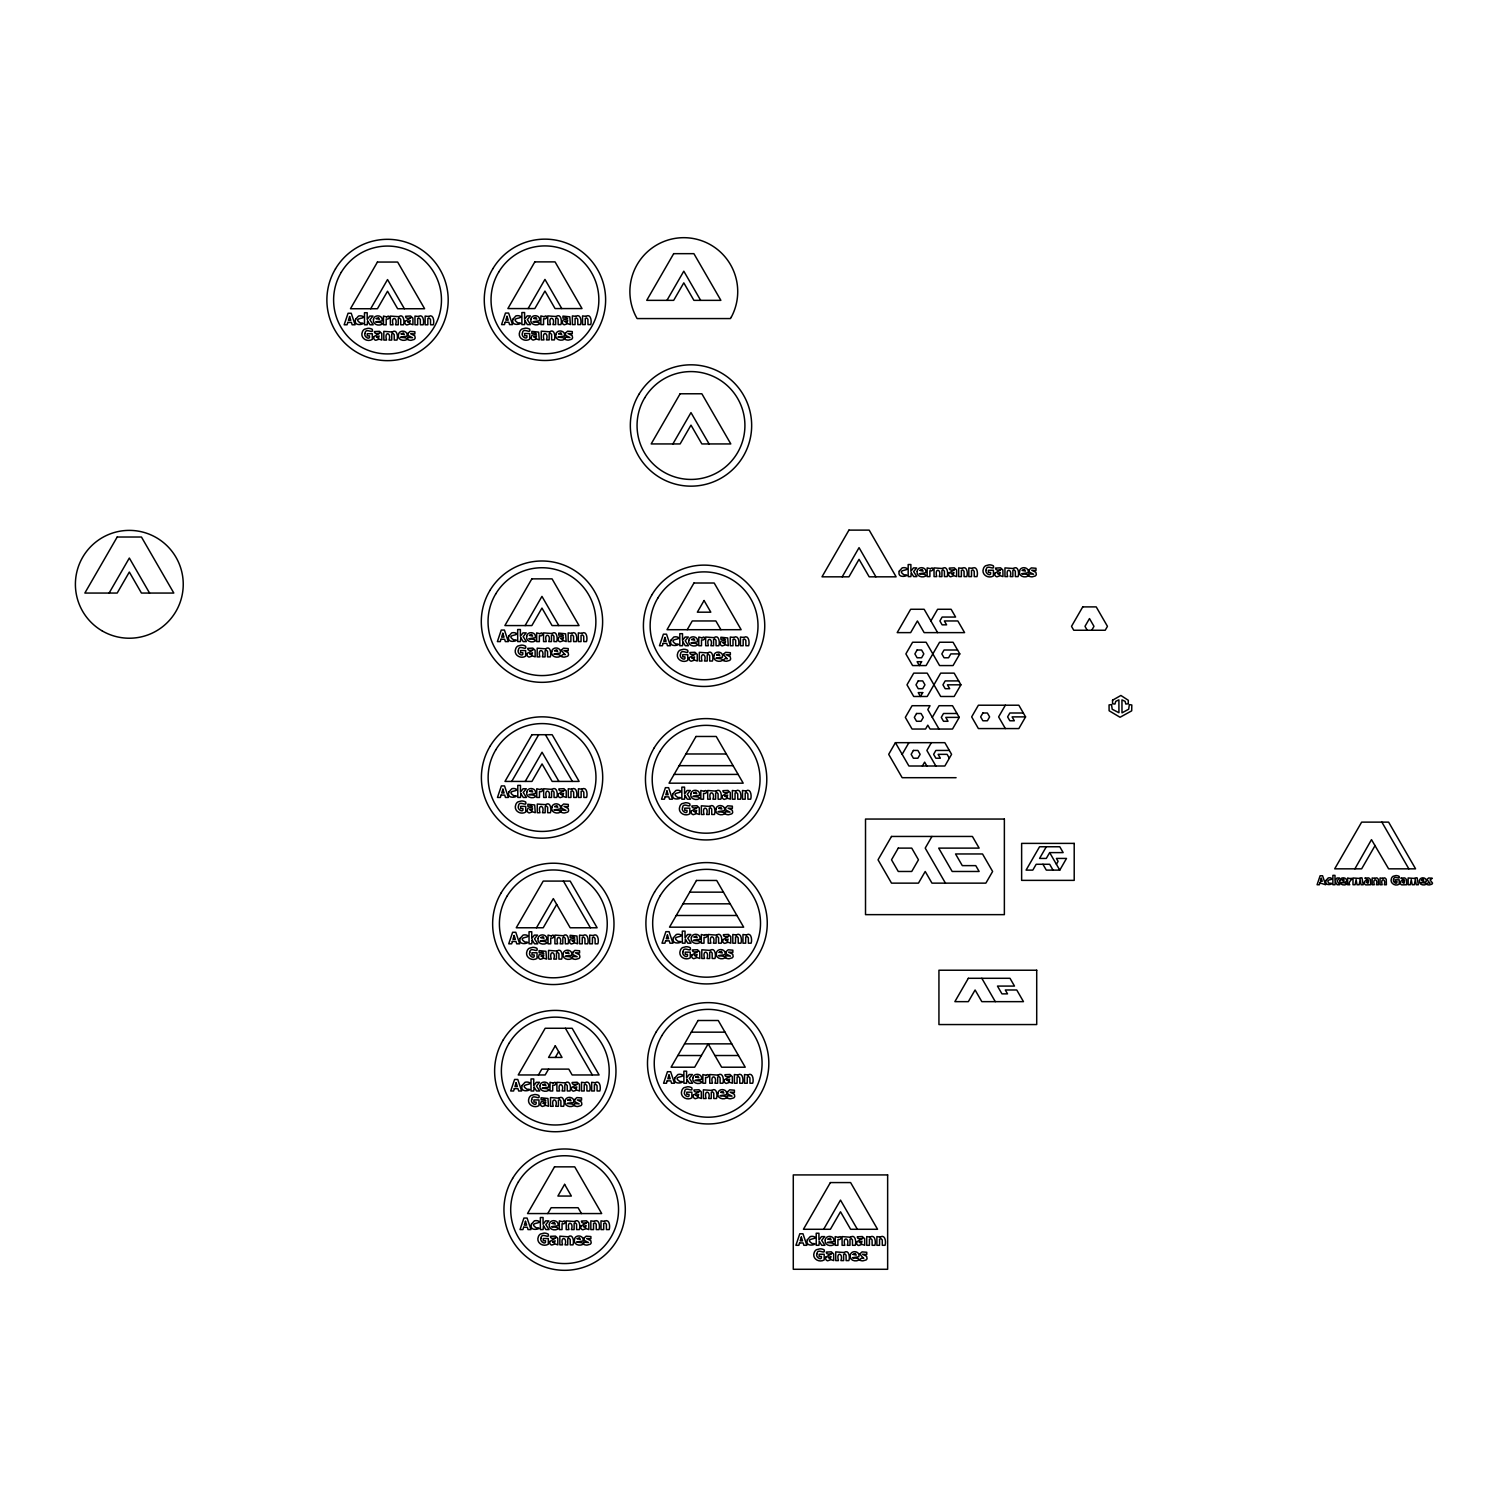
<?xml version="1.0" encoding="UTF-8"?>
<svg xmlns="http://www.w3.org/2000/svg" width="1508" height="1508" viewBox="0 0 1508 1508"><rect width="100%" height="100%" fill="white"/><g stroke="black" fill="none" stroke-linecap="round" stroke-linejoin="round"><path stroke-width="1.5" d="M1354.9 868.834L1371.488 839.636L1388.604 868.834L1415.578 868.834L1388.604 822.124L1361.649 822.124L1334.693 868.834L1361.649 868.834L1375.126 845.479M109.104 593.059L129.33 558.035L149.556 593.059M370.685 308.744L387.537 279.564L404.389 308.744M528.102 308.575L544.954 279.395L561.787 308.575M666.951 300.356L683.803 271.176L700.654 300.356M525.104 625.575L541.956 596.376L558.808 625.575M672.888 443.936L690.984 412.589L709.099 443.936M511.721 781.427L538.676 734.716M525.199 781.427L542.051 752.228L558.903 781.427M687.214 629.703L692.266 620.957L715.866 620.957L720.918 629.703M536.471 927.778L553.323 898.598L570.175 927.778L597.13 927.778L570.175 881.087L543.219 881.087L516.245 927.778L543.219 927.778L556.697 904.442M538.431 1074.959L541.806 1069.115L568.78 1069.115L572.135 1074.959L599.11 1074.959L572.135 1028.267L545.18 1028.267L518.224 1074.959L545.18 1074.959L548.554 1069.115M555.283 1057.447L558.657 1051.604M842.199 576.829L859.051 547.649L875.903 576.829M547.762 1213.563L551.136 1207.72L578.092 1207.72L581.466 1213.563M930.888 620.957L937.618 609.27L951.114 609.27L955.601 617.055L942.123 617.055L939.88 620.957L942.123 624.84L946.609 624.84L944.366 620.957L957.844 620.957L964.592 632.625L924.14 632.625L917.411 620.957L910.662 632.625L897.185 632.625L910.662 609.27L924.14 609.27L937.618 632.625M895.413 742.671L908.909 766.007L944.856 766.007L951.586 754.339L944.856 742.671L895.413 742.671L888.683 754.339L902.161 777.694L956.091 777.694M959.804 653.906L953.056 665.575L939.578 665.575L926.101 642.238L912.604 642.238L905.874 653.906L912.604 665.575L926.101 665.575L939.578 642.238L953.056 642.238L959.804 653.906L950.813 653.906L948.57 657.79L944.065 657.79L941.821 653.906L944.065 650.005L957.542 650.005M902.161 754.339L908.909 742.671M932.283 717.374L939.032 705.706L952.509 705.706L959.258 717.374L952.509 729.043L930.04 729.043L927.797 725.159L925.554 729.043L912.076 729.043L905.328 717.374L912.076 705.706L930.04 705.706L927.797 709.589L939.032 729.043M960.916 684.821L954.168 696.489L940.69 696.489L927.213 673.134L913.735 673.134L906.987 684.821L913.735 696.489L927.213 696.489L940.69 673.134L954.168 673.134L960.916 684.821L947.439 684.821L949.682 688.704L945.177 688.704L942.934 684.821L945.177 680.919L958.673 680.919M931.379 742.671L926.873 750.437L935.865 766.007M922.387 766.007L924.63 762.124L926.873 766.007M1005.365 705.216L998.616 716.884L1005.365 728.571M931.963 836.45L925.215 848.118L945.441 883.141M1025.572 716.884L1018.842 728.571L978.39 728.571L971.661 716.884L978.39 705.216L1018.842 705.216L1025.572 716.884L1012.094 716.884L1014.337 720.786L1009.851 720.786L1007.608 716.884L1009.851 713.001L1023.329 713.001M1091.735 630.25L1093.979 626.348L1089.492 618.563L1084.987 626.348L1087.23 630.25M823.651 1229.284L840.503 1200.085L857.355 1229.284M1046.307 846.761L1039.559 858.429L1046.307 858.429L1049.662 852.604L1063.159 852.604L1059.785 846.761L1039.559 846.761L1026.081 870.116L1032.81 870.116L1036.185 864.273L1049.662 864.273L1053.036 870.116M1056.411 864.273L1058.088 861.351L1056.411 858.429L1066.514 858.429L1059.785 870.116L1046.307 870.116L1042.933 864.273M957.014 713.491L943.518 713.491L941.275 717.374L943.518 721.276L948.023 721.276L945.78 717.374L959.258 717.374M949.343 750.437L935.865 750.437L933.622 754.339L935.865 758.222L940.351 758.222L938.108 754.339L947.099 754.339L949.343 758.222M685.895 753.981L726.347 753.981M679.166 765.668L733.077 765.668M674.095 774.415L738.128 774.415M689.74 892.152L723.444 892.152M682.992 903.82L730.174 903.82M676.263 915.488L736.922 915.488M691.305 1032.169L725.009 1032.169M684.557 1043.856L731.738 1043.856M677.827 1055.525L701.409 1055.525M714.886 1055.525L738.486 1055.525M1381.875 822.124L1408.83 868.834M1049.662 852.604L1059.785 870.116M981.821 978.296L995.299 1001.651M545.425 734.716L572.38 781.427M563.426 881.087L590.401 927.778M565.406 1028.267L592.361 1074.959M1400.31 883.236C1400.574 876.959 1409.792 883.594 1400.838 878.108L1404.759 877.92L1406.549 879.579L1406.606 884.744L1401.912 884.876A1.96 1.96 0 0 1 1400.329 883.273M1364.306 883.236C1364.57 876.959 1373.788 883.594 1364.834 878.108L1368.755 877.92L1370.546 879.579L1370.602 884.744L1365.928 884.876A1.96 1.96 0 0 1 1364.344 883.273M720.183 643.803L721.013 641.145L725.612 640.014L724.406 638.77L720.881 639.317L720.881 637.224L727.704 637.959L728.289 645.726L725.593 644.802L722.275 645.914A2.507 2.507 0 0 1 720.24 643.859M562.277 322.674L563.087 320.016L567.687 318.885L566.499 317.641L562.955 318.188L562.955 316.096L569.798 316.831L570.382 324.597L567.687 323.673L564.35 324.786A2.507 2.507 0 0 1 562.314 322.731M558.073 639.656L558.884 636.998L563.483 635.886L562.296 634.623L558.752 635.188L558.752 633.077L565.594 633.812L566.179 641.597L563.483 640.674L560.147 641.786A2.507 2.507 0 0 1 558.111 639.731M531.136 337.962L531.947 335.304L536.546 334.173L535.359 332.929L531.815 333.475L531.815 331.383L538.658 332.118L539.242 339.903L536.546 338.98L533.21 340.073A2.507 2.507 0 0 1 531.174 338.018M569.44 941.878L570.25 939.22L574.85 938.089L573.662 936.845L570.118 937.392L570.118 935.299L576.961 936.034L577.545 943.819L574.85 942.896L571.513 943.989A2.507 2.507 0 0 1 569.477 941.934M527.159 810.814L527.989 808.156L532.588 807.025L531.381 805.781L527.857 806.328L527.857 804.235L534.68 804.97L535.265 812.737L532.569 811.813L529.251 812.925A2.507 2.507 0 0 1 527.216 810.87M538.431 957.165L539.242 954.507L543.86 953.395L542.654 952.132L539.11 952.698L539.11 950.587L545.953 951.322L546.537 959.107L543.841 958.183L540.524 959.295A2.507 2.507 0 0 1 538.488 957.241M540.411 1104.346L541.221 1101.688L545.821 1100.557L544.633 1099.313L541.089 1099.86L541.089 1097.767L547.932 1098.503L548.497 1106.288L545.802 1105.364L542.484 1106.457A2.507 2.507 0 0 1 540.448 1104.403M1112.527 700.221L1112.602 703.784L1114.94 704.048L1115.75 701.352L1118.898 699.863L1118.936 712.719L1112.207 709.25L1111.509 704.594L1109.059 704.915L1109.115 710.758L1120.048 717.261L1131.697 710.834L1131.811 704.99L1129.341 704.594L1128.7 709.194L1121.99 712.869L1121.952 699.863L1125.1 701.352L1125.835 704.048L1128.248 703.784L1128.323 700.296L1120.896 695.471L1112.527 700.221M365.049 333.362C363.108 336.68 370.61 340.94 369.498 335.888L367.255 335.888L367.255 333.739L372.306 333.739L372.306 339.413C367.141 342.561 359.752 337.999 362.391 331.854A5.297 5.297 0 0 1 364.484 329.234L368.027 328.31A8.351 8.351 0 0 1 372.25 329.328C374.041 335.04 365.426 326.784 365.049 333.362M373.475 319.47C372.306 324.314 378.357 326.312 381.92 324.295C384.351 320.921 366.331 323.089 382.071 320.94C383.673 315.115 374.078 313.871 373.475 319.47M398.414 334.757C397.226 339.62 403.277 341.6 406.84 339.583C409.271 336.209 391.251 338.395 406.99 336.227C408.593 330.403 399.017 329.178 398.414 334.757M522.465 333.174C520.505 336.51 528.026 340.77 526.914 335.719L524.671 335.719L524.671 333.551L529.704 333.551L529.704 339.243C524.539 342.391 517.169 337.83 519.808 331.666A5.297 5.297 0 0 1 521.9 329.046L525.444 328.141A8.351 8.351 0 0 1 529.666 329.159C531.438 334.87 522.842 326.614 522.465 333.174M530.891 319.3C529.704 324.145 535.774 326.124 539.317 324.107C541.768 320.752 523.747 322.919 539.468 320.77C541.089 314.927 531.495 313.702 530.891 319.3M518.394 650.174C516.452 653.511 523.955 657.752 522.842 652.719L520.599 652.719L520.599 650.551L525.651 650.551L525.651 656.225C520.467 659.373 513.097 654.811 515.736 648.666A5.297 5.297 0 0 1 517.828 646.046L521.372 645.122A8.351 8.351 0 0 1 525.595 646.159C527.366 651.852 518.771 643.614 518.394 650.174M526.688 636.282C525.5 641.145 531.57 643.124 535.114 641.107C537.564 637.733 519.544 639.92 535.265 637.752C536.886 631.927 527.291 630.702 526.688 636.282M518.488 806.026C516.547 809.362 524.049 813.623 522.937 808.571L520.694 808.571L520.694 806.403L525.745 806.403L525.745 812.077C520.58 815.244 513.191 810.682 515.83 804.518A5.297 5.297 0 0 1 517.923 801.898L521.466 800.974A8.351 8.351 0 0 1 525.689 802.011C527.48 807.704 518.865 799.466 518.488 806.026M555.811 334.587C554.624 339.432 560.693 341.43 564.237 339.413C566.688 336.039 548.667 338.207 564.407 336.058C566.009 330.233 556.414 328.989 555.811 334.587M526.782 792.134C525.595 796.997 531.664 798.976 535.208 796.959C537.659 793.585 519.638 795.772 535.378 793.623C536.98 787.779 527.385 786.554 526.782 792.134M551.74 651.569C550.571 656.432 556.622 658.412 560.184 656.395C562.616 653.039 544.595 655.207 560.335 653.058C561.937 647.215 552.343 645.99 551.74 651.569M529.76 952.396C527.819 955.714 535.321 959.974 534.209 954.922L531.966 954.922L531.966 952.773L537.018 952.773L537.018 958.447C531.834 961.595 524.464 957.033 527.103 950.888A5.297 5.297 0 0 1 529.195 948.268L532.739 947.344A8.351 8.351 0 0 1 536.961 948.362C538.733 954.074 530.137 945.818 529.76 952.396M538.054 938.504C536.867 943.348 542.937 945.346 546.48 943.329C548.931 939.955 530.91 942.123 546.631 939.974C548.252 934.149 538.658 932.905 538.054 938.504M551.834 807.44C550.665 812.284 556.716 814.263 560.279 812.246C562.71 808.891 544.69 811.059 560.429 808.91C562.032 803.067 552.437 801.841 551.834 807.44M531.721 1099.577C529.779 1102.895 537.282 1107.155 536.169 1102.103L533.926 1102.103L533.926 1099.935L538.978 1099.935L538.978 1105.628C533.813 1108.776 526.424 1104.214 529.063 1098.05A5.297 5.297 0 0 1 531.155 1095.43L534.699 1094.525A8.351 8.351 0 0 1 538.94 1095.543C540.712 1101.255 532.098 1092.998 531.721 1099.577M540.015 1085.685C538.846 1090.529 544.897 1092.508 548.46 1090.51C550.891 1087.136 532.871 1089.304 548.61 1087.155C550.213 1081.33 540.618 1080.086 540.015 1085.685M541.052 1238.162C539.11 1241.499 546.612 1245.74 545.5 1240.707L543.257 1240.707L543.257 1238.539L548.309 1238.539L548.309 1244.213C543.144 1247.361 535.755 1242.799 538.394 1236.654A5.297 5.297 0 0 1 540.486 1234.034L544.03 1233.11A8.351 8.351 0 0 1 548.252 1234.147C550.043 1239.84 541.429 1231.602 541.052 1238.162M563.106 953.791C561.937 958.654 567.988 960.634 571.551 958.617C573.982 955.243 555.962 957.429 571.702 955.261C573.304 949.437 563.709 948.212 563.106 953.791M549.346 1224.27C548.177 1229.133 554.228 1231.112 557.79 1229.095C560.222 1225.721 542.201 1227.908 557.941 1225.74C559.543 1219.915 549.949 1218.69 549.346 1224.27M565.085 1100.972C563.898 1105.816 569.949 1107.815 573.511 1105.798C575.962 1102.423 557.922 1104.591 573.662 1102.442C575.283 1096.618 565.689 1095.392 565.085 1100.972M574.416 1239.557C573.229 1244.42 579.279 1246.4 582.842 1244.383C585.293 1241.027 567.253 1243.195 582.993 1241.046C584.595 1235.203 575.019 1233.978 574.416 1239.557M680.504 654.302C678.562 657.639 686.065 661.899 684.952 656.847L682.709 656.847L682.709 654.679L687.761 654.679L687.761 660.372C682.596 663.52 675.207 658.958 677.846 652.794A5.297 5.297 0 0 1 679.938 650.174L683.482 649.269A8.351 8.351 0 0 1 687.705 650.287C689.495 655.999 680.881 647.743 680.504 654.302M688.798 640.429C687.629 645.273 693.68 647.252 697.243 645.236C699.674 641.88 681.654 644.048 697.393 641.899C698.996 636.074 689.401 634.83 688.798 640.429M682.559 807.779C680.617 811.115 688.119 815.357 687.007 810.324L684.764 810.324L684.764 808.156L689.816 808.156L689.816 813.83C684.632 816.997 677.262 812.435 679.901 806.271A5.297 5.297 0 0 1 681.993 803.651L685.537 802.727A8.351 8.351 0 0 1 689.759 803.764C691.531 809.457 682.936 801.219 682.559 807.779M690.852 793.887C689.665 798.75 695.735 800.729 699.278 798.712C701.729 795.338 683.708 797.525 699.429 795.357C701.05 789.532 691.456 788.307 690.852 793.887M683.03 951.774C681.069 955.111 688.591 959.352 687.478 954.319L685.235 954.319L685.235 952.151L690.268 952.151L690.268 957.825C685.103 960.973 677.733 956.411 680.372 950.266A5.297 5.297 0 0 1 682.464 947.646L686.008 946.722A8.351 8.351 0 0 1 690.23 947.759C692.002 953.452 683.407 945.214 683.03 951.774M691.324 937.882C690.136 942.745 696.187 944.724 699.75 942.707C702.2 939.333 684.18 941.52 699.901 939.352C701.522 933.527 691.927 932.302 691.324 937.882M713.868 655.716C712.681 660.561 718.732 662.559 722.294 660.542C724.745 657.168 706.705 659.335 722.445 657.186C724.047 651.362 714.472 650.118 713.868 655.716M684.594 1091.811C682.653 1095.128 690.155 1099.389 689.043 1094.337L686.8 1094.337L686.8 1092.188L691.852 1092.188L691.852 1097.862C686.668 1101.01 679.297 1096.448 681.936 1090.303A5.297 5.297 0 0 1 684.029 1087.683L687.573 1086.759A8.351 8.351 0 0 1 691.795 1087.777C693.567 1093.489 684.971 1085.232 684.594 1091.811M692.888 1077.918C691.701 1082.782 697.77 1084.761 701.314 1082.744C703.765 1079.37 685.744 1081.556 701.465 1079.389C703.086 1073.564 693.491 1072.339 692.888 1077.918M715.904 809.174C714.735 814.037 720.786 816.016 724.349 814C726.781 810.644 708.76 812.812 724.5 810.663C726.102 804.82 716.507 803.594 715.904 809.174M716.375 953.169C715.188 958.032 721.258 960.012 724.801 957.995C727.252 954.639 709.231 956.807 724.971 954.658C726.573 948.815 716.979 947.589 716.375 953.169M717.94 1093.206C716.771 1098.069 722.822 1100.048 726.385 1098.031C728.816 1094.657 710.796 1096.844 726.536 1094.695C728.138 1088.851 718.543 1087.626 717.94 1093.206M816.921 1253.883C814.98 1257.201 822.482 1261.461 821.389 1256.428L819.146 1256.428L819.146 1254.26L824.179 1254.26L824.179 1259.934C819.014 1263.082 811.624 1258.52 814.282 1252.375A5.297 5.297 0 0 1 816.375 1249.755L819.9 1248.831A8.351 8.351 0 0 1 824.141 1249.868C825.913 1255.561 817.317 1247.323 816.921 1253.883M825.234 1239.991C824.047 1244.854 830.097 1246.833 833.66 1244.816C836.111 1241.442 818.071 1243.629 833.811 1241.461C835.432 1235.636 825.837 1234.411 825.234 1239.991M850.286 1255.278C849.098 1260.141 855.168 1262.121 858.712 1260.104C861.162 1256.73 843.142 1258.916 858.863 1256.767C860.484 1250.924 850.889 1249.698 850.286 1255.278M917.184 571.287C915.997 576.15 922.048 578.13 925.61 576.113C928.061 572.738 910.021 574.925 925.761 572.757C927.382 566.933 917.788 565.707 917.184 571.287M986.175 569.892C984.234 573.21 991.736 577.47 990.624 572.418L988.381 572.418L988.381 570.269L993.433 570.269L993.433 575.943C988.268 579.091 980.879 574.529 983.518 568.384A5.297 5.297 0 0 1 985.61 565.764L989.154 564.84A8.351 8.351 0 0 1 993.376 565.858C995.148 571.57 986.552 563.313 986.175 569.892M1019.521 571.287C1018.352 576.15 1024.403 578.13 1027.966 576.113C1030.398 572.738 1012.377 574.925 1028.117 572.757C1029.719 566.933 1020.124 565.707 1019.521 571.287M1339.896 880.615C1338.972 884.385 1343.685 885.931 1346.437 884.367C1348.341 881.746 1334.335 883.424 1346.569 881.746C1347.813 877.222 1340.348 876.261 1339.896 880.615M1393.543 879.522C1392.035 882.105 1397.878 885.422 1397.011 881.483L1395.277 881.483L1395.277 879.805L1399.198 879.805L1399.198 884.235C1395.164 886.685 1389.434 883.123 1391.488 878.335A4.109 4.109 0 0 1 1393.109 876.299L1395.861 875.582A6.503 6.503 0 0 1 1399.16 876.393C1400.536 880.823 1393.844 874.414 1393.543 879.522M1419.499 880.615C1418.576 884.385 1423.288 885.931 1426.059 884.367C1427.944 881.746 1413.938 883.424 1426.172 881.746C1427.416 877.222 1419.97 876.261 1419.499 880.615M355.568 319.3C352.759 328.669 369.309 322.542 360.487 323.051C352.061 317.453 365.124 319.225 363.202 316.529L361.75 316.001A6.466 6.466 0 0 0 358.47 316.096L355.568 319.3M512.984 319.131C510.175 328.48 526.707 322.373 517.885 322.882C509.478 317.283 522.541 319.036 520.599 316.36L519.148 315.832A6.466 6.466 0 0 0 515.887 315.926L512.984 319.131M508.78 636.131C505.972 645.481 522.503 639.354 513.681 639.882C505.274 634.284 518.337 636.037 516.396 633.36L514.944 632.813A6.466 6.466 0 0 0 511.683 632.908L508.78 636.131M508.875 791.983C506.066 801.332 522.597 795.206 513.776 795.734C505.369 790.135 518.432 791.889 516.49 789.212L515.039 788.684A6.466 6.466 0 0 0 511.777 788.759L508.875 791.983M520.147 938.334C517.338 947.703 533.87 941.576 525.048 942.085C516.641 936.487 529.704 938.259 527.762 935.563L526.311 935.035A6.466 6.466 0 0 0 523.05 935.13L520.147 938.334M522.107 1085.515C519.299 1094.865 535.849 1088.757 527.027 1089.266C518.601 1083.668 531.664 1085.421 529.742 1082.744L528.29 1082.216A6.466 6.466 0 0 0 525.01 1082.31L522.107 1085.515M531.438 1224.119C528.629 1233.469 545.18 1227.342 536.358 1227.87C527.932 1222.272 540.995 1224.025 539.053 1221.348L537.621 1220.801A6.466 6.466 0 0 0 534.341 1220.896L531.438 1224.119M670.89 640.259C668.082 649.609 684.632 643.501 675.81 644.01C667.384 638.412 680.447 640.165 678.525 637.488L677.073 636.96A6.466 6.466 0 0 0 673.793 637.055L670.89 640.259M672.945 793.736C670.136 803.085 686.668 796.959 677.846 797.487C669.439 791.889 682.502 793.642 680.56 790.965L679.109 790.418A6.466 6.466 0 0 0 675.848 790.512L672.945 793.736M673.416 937.731C670.589 947.081 687.139 940.954 678.317 941.482C669.891 935.884 682.954 937.637 681.032 934.96L679.58 934.413A6.466 6.466 0 0 0 676.319 934.508L673.416 937.731M674.981 1077.768C672.172 1087.117 688.704 1080.991 679.882 1081.519C671.475 1075.92 684.538 1077.673 682.596 1074.978L681.145 1074.45A6.466 6.466 0 0 0 677.884 1074.544L674.981 1077.768M807.327 1239.84C804.499 1249.19 821.049 1243.063 812.228 1243.591C803.802 1237.993 816.865 1239.746 814.942 1237.069L813.491 1236.522A6.466 6.466 0 0 0 810.211 1236.617L807.327 1239.84M899.277 571.136C896.449 580.486 913 574.36 904.178 574.887C895.752 569.289 908.815 571.042 906.892 568.365L905.441 567.819A6.466 6.466 0 0 0 902.161 567.913L899.277 571.136M1325.966 880.484C1324.118 888.137 1337.181 882.576 1329.076 883.273C1324.288 878.184 1335.372 880.804 1330.753 877.92A5.033 5.033 0 0 0 1328.209 877.976L1325.966 880.484M373.777 336.699L373.739 338.131A2.507 2.507 0 0 0 375.812 340.261L379.13 339.149L381.826 340.073L381.769 333.438L379.469 331.308L374.418 331.553C374.418 336.793 386.727 329.102 373.777 336.699M404.917 321.411L404.879 322.844A2.507 2.507 0 0 0 406.953 324.955L410.27 323.862L412.966 324.786L412.909 318.15L410.61 316.02L405.558 316.265C405.558 321.506 417.867 313.815 404.917 321.411M527.121 653.511L527.065 654.962A2.507 2.507 0 0 0 529.157 657.073L532.475 655.961L535.17 656.885L535.095 650.25L532.814 648.12L527.743 648.365C527.743 653.624 540.071 645.914 527.121 653.511M558.224 794.075L558.167 795.527A2.507 2.507 0 0 0 560.26 797.638L563.577 796.526L566.273 797.449L566.197 790.814L563.917 788.684L558.846 788.929C558.846 794.169 571.174 786.479 558.224 794.075M549.779 1241.499L549.741 1242.95A2.507 2.507 0 0 0 551.815 1245.061L555.133 1243.949L557.828 1244.873L557.771 1238.238L555.472 1236.108L550.42 1236.353C550.42 1241.612 562.729 1233.902 549.779 1241.499M571.457 1087.626L571.419 1089.059A2.507 2.507 0 0 0 573.492 1091.17L576.81 1090.077L579.506 1090.981L579.449 1084.346L577.149 1082.235L572.097 1082.48C572.097 1087.72 584.407 1080.03 571.457 1087.626M580.787 1226.211L580.731 1227.644A2.507 2.507 0 0 0 582.823 1229.774L586.141 1228.662L588.836 1229.585L588.78 1222.95L586.48 1220.82L581.428 1221.065C581.428 1226.306 593.737 1218.615 580.787 1226.211M689.231 657.658L689.194 659.09A2.507 2.507 0 0 0 691.267 661.201L694.585 660.108L697.28 661.032L697.224 654.397L694.924 652.267L689.872 652.512C689.872 657.752 702.181 650.061 689.231 657.658M691.286 811.115L691.23 812.567A2.507 2.507 0 0 0 693.322 814.678L696.639 813.566L699.335 814.49L699.26 807.854L696.979 805.724L691.908 805.969C691.908 811.229 704.236 803.519 691.286 811.115M691.757 955.111L691.701 956.562A2.582 2.582 0 0 0 692.417 957.938A2.507 2.507 0 0 0 693.793 958.673L697.111 957.561L699.806 958.485L699.731 951.85L697.431 949.72L692.379 949.965C692.379 955.224 704.707 947.514 691.757 955.111M722.294 795.828L722.238 797.261A2.582 2.582 0 0 0 722.954 798.656A2.507 2.507 0 0 0 724.33 799.391L727.648 798.279L730.343 799.202L730.268 792.567L727.987 790.437L722.916 790.682C722.916 795.922 735.244 788.232 722.294 795.828M693.322 1095.147L693.265 1096.599A2.507 2.507 0 0 0 695.358 1098.71L698.675 1097.598L701.371 1098.521L701.295 1091.886L699.015 1089.756L693.944 1090.001C693.944 1095.242 706.272 1087.551 693.322 1095.147M722.766 939.823L722.709 941.256A2.507 2.507 0 0 0 724.783 943.386L728.1 942.274L730.796 943.197L730.739 936.562L728.439 934.432L723.388 934.677C723.388 939.918 735.716 932.227 722.766 939.823M724.33 1079.86L724.274 1081.293A2.507 2.507 0 0 0 726.347 1083.423L729.684 1082.31L732.379 1083.234L732.304 1076.599L730.004 1074.469L724.952 1074.714C724.952 1079.954 737.28 1072.263 724.33 1079.86M825.668 1257.22L825.611 1258.671A2.582 2.582 0 0 0 826.327 1260.047A2.507 2.507 0 0 0 827.685 1260.782L831.002 1259.67L833.698 1260.594L833.641 1253.959L831.342 1251.829L826.29 1252.074C826.29 1257.333 838.618 1249.623 825.668 1257.22M856.657 1241.932L856.619 1243.365A2.507 2.507 0 0 0 858.693 1245.495L862.01 1244.383L864.706 1245.306L864.649 1238.671L862.35 1236.541L857.298 1236.786C857.298 1242.026 869.626 1234.336 856.657 1241.932M948.607 573.229L948.57 574.661A2.507 2.507 0 0 0 950.643 576.791L953.961 575.679L956.656 576.603L956.6 569.967L954.3 567.837L949.248 568.082C949.248 573.323 961.576 565.632 948.607 573.229M994.903 573.229L994.846 574.661A2.507 2.507 0 0 0 996.939 576.791L1000.256 575.679L1002.952 576.603L1002.877 569.967L1000.596 567.837L995.525 568.082C995.525 573.323 1007.853 565.632 994.903 573.229M407.914 333.438L408.366 335.643L412.495 337.717L407.801 337.321L407.801 339.62A7.653 7.653 0 0 0 411.043 340.318L414.153 339.451A2.62 2.62 0 0 0 415.19 337.943L414.775 335.794L410.61 333.72L414.87 333.947L414.87 331.741L410.176 331.364L407.914 333.438M565.311 333.268L565.764 335.473L569.911 337.528L565.217 337.151L565.217 339.432A7.653 7.653 0 0 0 568.441 340.129L571.57 339.281A2.62 2.62 0 0 0 572.588 337.773L572.173 335.624L568.007 333.551L572.286 333.777L572.286 331.572L567.592 331.195L565.311 333.268M561.259 650.25C568.459 659.203 564.237 650.89 561.146 656.432A7.653 7.653 0 0 0 564.369 657.13L567.498 656.263A2.62 2.62 0 0 0 568.535 654.774L568.12 652.606L563.935 650.551L568.214 650.759L568.214 648.572L563.521 648.176L561.259 650.25M561.353 806.12L561.787 808.307L565.934 810.38L561.24 809.985L561.24 812.284A7.653 7.653 0 0 0 564.463 812.982L567.592 812.115A2.62 2.62 0 0 0 568.629 810.625L568.214 808.476L564.03 806.403L568.309 806.629L568.309 804.424L563.615 804.028L561.353 806.12M572.606 952.472L573.059 954.677L577.206 956.751L572.512 956.355L572.512 958.654A7.653 7.653 0 0 0 575.736 959.352L578.865 958.485A2.62 2.62 0 0 0 579.901 956.977L579.487 954.828L575.302 952.754L579.581 952.981L579.581 950.775L574.887 950.398L572.606 952.472M574.586 1099.652L575.038 1101.858L579.166 1103.913L574.473 1103.536L574.473 1105.816A7.653 7.653 0 0 0 577.715 1106.514L580.825 1105.666A2.62 2.62 0 0 0 581.862 1104.158L581.447 1102.009L577.281 1099.935L581.56 1100.161L581.56 1097.956L576.848 1097.579L574.586 1099.652M583.916 1238.238L584.369 1240.443L588.497 1242.517L583.803 1242.121L583.803 1244.42A7.653 7.653 0 0 0 587.046 1245.118L590.156 1244.251A2.62 2.62 0 0 0 591.193 1242.762L590.778 1240.594L586.612 1238.539L590.891 1238.747L590.891 1236.56L586.178 1236.164L583.916 1238.238M723.369 654.397C730.569 663.35 726.347 655.019 723.256 660.561A7.653 7.653 0 0 0 726.498 661.258L729.608 660.41A2.62 2.62 0 0 0 730.645 658.902L730.23 656.753L726.064 654.679L730.343 654.906L730.343 652.7L725.631 652.323L723.369 654.397M725.423 807.854L725.857 810.06L730.004 812.133L725.31 811.738L725.31 814.037A7.653 7.653 0 0 0 728.534 814.735L731.663 813.868A2.62 2.62 0 0 0 732.699 812.378L732.285 810.23L728.1 808.156L732.379 808.363L732.379 806.177L727.685 805.781L725.423 807.854M725.876 951.85L726.328 954.055L730.475 956.129L725.782 955.733L725.782 958.032A7.653 7.653 0 0 0 729.005 958.73L732.134 957.863A2.62 2.62 0 0 0 733.152 956.374L732.737 954.206L728.571 952.151L732.85 952.359L732.85 950.172L728.157 949.776L725.876 951.85M727.44 1091.886L727.893 1094.092L732.04 1096.165L727.346 1095.769L727.346 1098.069A7.653 7.653 0 0 0 730.569 1098.766L733.699 1097.899A2.62 2.62 0 0 0 734.735 1096.391L734.321 1094.243L730.136 1092.169L734.415 1092.395L734.415 1090.209L729.721 1089.813L727.44 1091.886M859.786 1253.959C867.006 1262.912 862.764 1254.599 859.692 1260.141A7.653 7.653 0 0 0 862.915 1260.839L866.044 1259.972A2.62 2.62 0 0 0 867.062 1258.483L866.648 1256.315L862.482 1254.241L866.761 1254.467L866.761 1252.281L862.067 1251.885L859.786 1253.959M1029.04 569.967L1029.474 572.173L1033.621 574.228L1028.927 573.851L1028.927 576.15A7.653 7.653 0 0 0 1032.151 576.848L1035.28 575.981A2.62 2.62 0 0 0 1036.316 574.473L1035.902 572.324L1031.717 570.25L1035.996 570.476L1035.996 568.271L1031.302 567.894L1029.04 569.967M1426.888 879.579C1432.996 886.893 1428.604 879.937 1426.794 884.385A5.938 5.938 0 0 0 1429.32 884.932L1431.752 884.254A2.036 2.036 0 0 0 1432.543 883.085C1429.075 878.372 1429.509 880.936 1432.298 878.259L1428.641 877.958L1426.888 879.579M376.472 336.981L378.451 338.263L379.13 335.982L376.472 336.981M407.612 321.675L409.592 322.957L410.27 320.695L407.612 321.675M533.889 336.793L535.868 338.075L536.546 335.813L533.889 336.793M565.029 321.506L567.008 322.787L567.687 320.525L565.029 321.506M529.817 653.793L531.796 655.075L532.475 652.813L529.817 653.793M529.911 809.645L531.89 810.927L532.569 808.665L529.911 809.645M560.825 638.506L562.804 639.788L563.483 637.507L560.825 638.506M560.919 794.358L562.899 795.64L563.577 793.359L560.919 794.358M541.184 956.015L543.163 957.297L543.841 955.016L541.184 956.015M543.144 1103.177L545.123 1104.478L545.802 1102.197L543.144 1103.177M572.192 940.709L574.171 941.991L574.85 939.729L572.192 940.709M552.475 1241.781L554.454 1243.063L555.133 1240.801L552.475 1241.781M574.152 1087.89L576.131 1089.172L576.81 1086.91L574.152 1087.89M583.483 1226.494L585.462 1227.776L586.141 1225.495L583.483 1226.494M691.927 657.922L693.906 659.203L694.585 656.941L691.927 657.922M693.982 811.398L695.961 812.68L696.639 810.418L693.982 811.398M722.935 642.634L724.914 643.916L725.593 641.654L722.935 642.634M694.453 955.393L696.432 956.675L697.111 954.413L694.453 955.393M724.99 796.111L726.969 797.393L727.648 795.112L724.99 796.111M696.017 1095.43L697.997 1096.712L698.675 1094.431L696.017 1095.43M725.461 940.106L727.44 941.388L728.1 939.107L725.461 940.106M727.026 1080.143L729.005 1081.425L729.684 1079.144L727.026 1080.143M828.363 1257.502L830.342 1258.784L831.002 1256.522L828.363 1257.502M859.353 1242.215L861.351 1243.497L862.01 1241.216L859.353 1242.215M951.303 573.511L953.301 574.793L953.961 572.512L951.303 573.511M997.599 573.511L999.578 574.793L1000.256 572.512L997.599 573.511M1366.437 882.331L1367.982 883.33L1368.51 881.558L1366.437 882.331M1402.44 882.331L1403.967 883.33L1404.495 881.558L1402.44 882.331M376.265 318.584L379.394 319.3L378.527 317.66L376.265 318.584M401.185 333.871L404.314 334.606L403.447 332.948L401.185 333.871M533.662 318.395L536.81 319.131L535.924 317.491L533.662 318.395M558.601 333.702L561.73 334.418L560.844 332.778L558.601 333.702M529.478 635.396L532.607 636.131L531.721 634.472L529.478 635.396M554.529 650.683L557.658 651.418L556.791 649.778L554.529 650.683M529.572 791.248L532.701 791.983L531.815 790.324L529.572 791.248M554.624 806.535L557.753 807.27L556.886 805.63L554.624 806.535M540.825 937.618L543.973 938.334L543.087 936.694L540.825 937.618M565.896 952.905L569.025 953.64L568.158 951.982L565.896 952.905M542.805 1084.799L545.934 1085.515L545.067 1083.875L542.805 1084.799M567.856 1100.086L570.985 1100.821L570.118 1099.162L567.856 1100.086M552.135 1223.384L555.264 1224.119L554.397 1222.46L552.135 1223.384M691.588 639.543L694.717 640.259L693.85 638.619L691.588 639.543M577.187 1238.671L580.316 1239.406L579.449 1237.766L577.187 1238.671M716.639 654.83L719.768 655.546L718.901 653.906L716.639 654.83M693.642 793.001L696.771 793.736L695.885 792.077L693.642 793.001M718.694 808.288L721.823 809.023L720.956 807.383L718.694 808.288M694.095 936.996L697.224 937.731L696.357 936.072L694.095 936.996M719.165 952.283L722.294 953.018L721.408 951.378L719.165 952.283M695.678 1077.032L698.807 1077.768L697.921 1076.109L695.678 1077.032M720.73 1092.32L723.859 1093.055L722.992 1091.415L720.73 1092.32M919.955 570.401L923.084 571.136L922.217 569.477L919.955 570.401M828.005 1239.105L831.134 1239.84L830.267 1238.181L828.005 1239.105M853.076 1254.392L856.205 1255.127L855.319 1253.487L853.076 1254.392M1022.311 570.401L1025.44 571.136L1024.573 569.477L1022.311 570.401M1342.045 879.918C1344.853 882.915 1344.74 877.222 1342.045 879.918M1421.648 879.918C1424.457 882.915 1424.344 877.222 1421.648 879.918M347.783 322.429L347.066 324.786L344.163 324.786L348.065 313.249L351.232 313.249L355.115 324.786L352.137 324.786L351.421 322.429L347.783 322.429M505.199 322.241L504.483 324.597L501.58 324.597L505.463 313.061L508.63 313.061L512.531 324.597L509.553 324.597L508.818 322.241L505.199 322.241M500.995 639.241L500.279 641.597L497.376 641.597L501.259 630.061L504.426 630.061L508.328 641.597L505.35 641.597L504.614 639.241L500.995 639.241M501.09 795.093L500.373 797.449L497.47 797.449L501.372 785.913L504.52 785.913L508.422 797.449L505.444 797.449L504.728 795.093L501.09 795.093M512.362 941.463L511.646 943.819L508.743 943.819L512.626 932.283L515.793 932.283L519.694 943.819L516.716 943.819L515.981 941.463L512.362 941.463M514.322 1088.625L513.606 1090.981L510.703 1090.981L514.605 1079.445L517.772 1079.445L521.655 1090.981L518.677 1090.981L517.96 1088.625L514.322 1088.625M663.105 643.369L662.389 645.726L659.486 645.726L663.388 634.189L666.536 634.189L670.438 645.726L667.46 645.726L666.743 643.369L663.105 643.369M523.653 1227.229L522.937 1229.585L520.034 1229.585L523.936 1218.049L527.084 1218.049L530.986 1229.585L528.007 1229.585L527.291 1227.229L523.653 1227.229M665.16 796.846L664.444 799.202L661.541 799.202L665.424 787.666L668.591 787.666L672.493 799.202L669.514 799.202L668.779 796.846L665.16 796.846M665.631 940.841L664.915 943.197L662.012 943.197L665.895 931.661L669.062 931.661L672.964 943.197L669.967 943.197L669.25 940.841L665.631 940.841M667.196 1080.878L666.479 1083.234L663.577 1083.234L667.46 1071.698L670.626 1071.698L674.528 1083.234L671.55 1083.234L670.815 1080.878L667.196 1080.878M799.542 1242.95L798.825 1245.306L795.904 1245.306L799.806 1233.77L802.972 1233.77L806.874 1245.306L803.877 1245.306L803.161 1242.95L799.542 1242.95M1319.915 882.915L1319.349 884.744L1317.087 884.744L1320.122 875.771L1322.573 875.771L1325.607 884.744L1319.915 882.915M349.611 316.529L348.423 320.337L350.78 320.337L349.611 316.529M507.008 316.36L505.84 320.148L508.196 320.148L507.008 316.36M502.805 633.341L501.636 637.149L503.992 637.149L502.805 633.341M502.899 789.193L501.73 793.001L504.087 793.001L502.899 789.193M514.171 935.563L513.003 939.371L515.359 939.371L514.171 935.563M516.151 1082.744L514.963 1086.533L517.319 1086.533L516.151 1082.744M664.934 637.488L663.746 641.277L666.102 641.277L664.934 637.488M525.481 1221.329L524.294 1225.137L526.65 1225.137L525.481 1221.329M666.97 790.946L665.801 794.754L668.157 794.754L666.97 790.946M667.441 934.941L666.272 938.749L668.628 938.749L667.441 934.941M669.005 1074.978L667.837 1078.785L670.193 1078.785L669.005 1074.978M801.351 1237.05L800.164 1240.858L802.52 1240.858L801.351 1237.05M1321.31 878.316L1320.405 881.275L1322.233 881.275L1321.31 878.316M335.492 268.801L334.041 271.402A60.659 60.659 0 0 0 387.537 360.657A60.659 60.659 0 0 0 441.033 271.402L439.563 268.801A60.659 60.659 0 0 0 335.492 268.801M341.279 272.269L339.979 274.569A53.93 53.93 0 0 0 387.537 353.928A53.93 53.93 0 0 0 435.096 274.569L433.795 272.269A53.93 53.93 0 0 0 341.279 272.269M492.909 268.631L491.438 271.214A60.659 60.659 0 0 0 544.954 360.487A60.659 60.659 0 0 0 598.45 271.214L596.98 268.631A60.659 60.659 0 0 0 492.909 268.631M498.696 272.1L497.395 274.399A53.93 53.93 0 0 0 544.954 353.739A53.93 53.93 0 0 0 592.493 274.399L591.193 272.1A53.93 53.93 0 0 0 498.696 272.1M489.911 590.476L488.46 593.059A60.659 60.659 0 0 0 541.956 682.332A60.659 60.659 0 0 0 595.453 593.059L593.982 590.476A60.659 60.659 0 0 0 489.911 590.476M495.698 593.945L494.398 596.244A53.93 53.93 0 0 0 541.956 675.584A53.93 53.93 0 0 0 589.515 596.244L588.214 593.945A53.93 53.93 0 0 0 495.698 593.945M638.958 394.304L637.488 396.906A60.659 60.659 0 0 0 690.984 486.16A60.659 60.659 0 0 0 744.5 396.906L743.029 394.304A60.659 60.659 0 0 0 638.958 394.304M644.745 397.773L643.426 400.072A53.93 53.93 0 0 0 690.984 479.431A53.93 53.93 0 0 0 738.543 400.072L737.242 397.773A53.93 53.93 0 0 0 644.745 397.773M731.361 317.019L730.475 318.565L637.111 318.565L636.244 317.019A53.93 53.93 0 0 1 683.803 237.68A53.93 53.93 0 0 1 731.361 317.019M490.025 746.328L488.554 748.929A60.659 60.659 0 0 0 542.051 838.184A60.659 60.659 0 0 0 595.547 748.929L594.095 746.328A60.659 60.659 0 0 0 490.025 746.328M495.793 749.796L494.492 752.096A53.93 53.93 0 0 0 542.051 831.436A53.93 53.93 0 0 0 589.609 752.096L588.309 749.796A53.93 53.93 0 0 0 495.793 749.796M652.04 594.604L650.57 597.206A60.659 60.659 0 0 0 704.066 686.46A60.659 60.659 0 0 0 757.582 597.206L756.111 594.604A60.659 60.659 0 0 0 652.04 594.604M657.827 598.073L656.508 600.373A53.93 53.93 0 0 0 704.066 679.731A53.93 53.93 0 0 0 751.625 600.373L750.324 598.073A53.93 53.93 0 0 0 657.827 598.073M501.278 892.698L499.808 895.281A60.659 60.659 0 0 0 553.323 984.554A60.659 60.659 0 0 0 606.819 895.281L605.349 892.698A60.659 60.659 0 0 0 501.278 892.698M507.065 896.167L505.764 898.466A53.93 53.93 0 0 0 553.323 977.806A53.93 53.93 0 0 0 600.881 898.466L599.581 896.167A53.93 53.93 0 0 0 507.065 896.167M654.076 748.081L652.625 750.664A60.659 60.659 0 0 0 706.121 839.937A60.659 60.659 0 0 0 759.617 750.664L758.147 748.081A60.659 60.659 0 0 0 654.076 748.081M659.863 751.549L658.562 753.849A53.93 53.93 0 0 0 706.121 833.189A53.93 53.93 0 0 0 753.68 753.849L752.379 751.549A53.93 53.93 0 0 0 659.863 751.549M503.257 1039.879L501.787 1042.462A60.659 60.659 0 0 0 555.283 1131.735A60.659 60.659 0 0 0 608.798 1042.462L607.328 1039.879A60.659 60.659 0 0 0 503.257 1039.879M509.044 1043.329L507.725 1045.647A53.93 53.93 0 0 0 555.283 1124.987A53.93 53.93 0 0 0 602.842 1045.647L601.541 1043.329A53.93 53.93 0 0 0 509.044 1043.329M654.547 892.076L653.077 894.659A60.659 60.659 0 0 0 706.592 983.932A60.659 60.659 0 0 0 760.089 894.659L758.618 892.076A60.659 60.659 0 0 0 654.547 892.076M660.334 895.545L659.034 897.844A53.93 53.93 0 0 0 706.592 977.184A53.93 53.93 0 0 0 754.151 897.844L752.85 895.545A53.93 53.93 0 0 0 660.334 895.545M512.588 1178.464L511.118 1181.047A60.659 60.659 0 0 0 564.614 1270.32A60.659 60.659 0 0 0 618.129 1181.047L616.659 1178.464A60.659 60.659 0 0 0 512.588 1178.464M518.375 1181.933L517.056 1184.232A53.93 53.93 0 0 0 564.614 1263.572A53.93 53.93 0 0 0 612.173 1184.232L610.872 1181.933A53.93 53.93 0 0 0 518.375 1181.933M656.112 1032.113L654.661 1034.695A60.659 60.659 0 0 0 708.157 1123.969A60.659 60.659 0 0 0 761.653 1034.695L760.183 1032.113A60.659 60.659 0 0 0 656.112 1032.113M661.899 1035.581L660.598 1037.881A53.93 53.93 0 0 0 708.157 1117.221A53.93 53.93 0 0 0 755.715 1037.881L754.415 1035.581A53.93 53.93 0 0 0 661.899 1035.581M117.19 537.018L84.844 593.059L117.19 593.059L129.33 572.041L141.45 593.059L173.816 593.059L141.45 537.018L117.19 537.018M377.434 262.053L350.459 308.744L377.434 308.744L387.537 291.233L397.641 308.744L424.615 308.744L397.641 262.053L377.434 262.053M534.831 261.883L507.876 308.575L534.831 308.575L544.954 291.063L555.057 308.575L582.013 308.575L555.057 261.883L534.831 261.883M673.68 253.664L646.725 300.356L673.68 300.356L683.803 282.844L693.906 300.356L720.881 300.356L693.906 253.664L673.68 253.664M531.853 578.865L504.878 625.575L531.853 625.575L541.956 608.063L552.06 625.575L579.034 625.575L552.06 578.865L531.853 578.865M680.127 393.776L651.173 443.936L680.127 443.936L690.984 425.124L701.861 443.936L730.814 443.936L701.861 393.776L680.127 393.776M531.947 734.716L504.973 781.427L531.947 781.427L542.051 763.915L552.154 781.427L579.129 781.427L552.154 734.716L531.947 734.716M693.963 583.012L667.007 629.703L741.144 629.703L714.189 583.012L693.963 583.012M704.066 600.523L697.337 612.191L710.815 612.191L704.066 600.523M696.017 736.469L669.043 783.18L743.199 783.18L716.225 736.469L696.017 736.469M848.947 530.119L821.992 576.829L848.947 576.829L859.051 559.317L869.174 576.829L896.129 576.829L869.174 530.119L848.947 530.119M555.283 1045.779L548.554 1057.447L562.032 1057.447L555.283 1045.779M696.47 880.465L669.514 927.175L743.67 927.175L716.696 880.465L696.47 880.465M554.51 1166.853L527.536 1213.563L601.692 1213.563L574.736 1166.853L554.51 1166.853M564.614 1184.364L557.885 1196.051L571.362 1196.051L564.614 1184.364M698.053 1020.501L671.079 1067.212L694.679 1067.212L708.157 1043.856L721.635 1067.212L745.235 1067.212L718.26 1020.501L698.053 1020.501M917.109 650.005L914.866 653.906L917.109 657.79L921.595 657.79L923.839 653.906L921.595 650.005L917.109 650.005M921.595 661.692L919.352 665.575L917.109 661.692L921.595 661.692M918.221 680.919L915.978 684.821L918.221 688.704L922.707 688.704L924.97 684.821L922.707 680.919L918.221 680.919M922.707 692.606L920.464 696.489L918.221 692.606L922.707 692.606M916.562 713.491L914.319 717.374L916.562 721.276L921.049 721.276L923.311 717.374L921.049 713.491L916.562 713.491M913.396 750.437L911.152 754.339L913.396 758.222L917.882 758.222L920.144 754.339L917.882 750.437L913.396 750.437M891.511 836.45L878.033 859.805L891.511 883.141L918.466 883.141L925.215 871.473L931.963 883.141L985.874 883.141L992.622 871.473L982.519 853.962L955.544 853.962L962.293 865.63L975.77 865.63L979.144 871.473L952.17 871.473L938.692 848.118L979.144 848.118L972.396 836.45L891.511 836.45M898.259 848.118L891.511 859.805L898.259 871.473L911.737 871.473L918.466 859.805L911.737 848.118L898.259 848.118M982.896 713.001L980.634 716.884L982.896 720.786L987.382 720.786L989.625 716.884L987.382 713.001L982.896 713.001M1082.744 606.895L1071.509 626.348L1073.753 630.25L1105.213 630.25L1107.456 626.348L1096.222 606.895L1082.744 606.895M830.38 1182.574L803.425 1229.284L830.38 1229.284L840.503 1211.772L850.606 1229.284L877.562 1229.284L850.606 1182.574L830.38 1182.574M968.343 978.296L954.866 1001.651L968.343 1001.651L975.092 989.983L981.821 1001.651L1023.48 1001.651L1016.75 989.983L1005.289 989.983L1007.533 993.866L1001.953 993.866L997.467 986.081L1014.488 986.081L1010.002 978.296L968.343 978.296M367.613 320.997L367.198 324.786L364.484 324.786L364.484 312.721L367.198 312.721L367.198 319.47L369.762 316.077L372.966 316.077L369.912 319.828L373.192 324.786L369.969 324.786L367.613 320.997M525.01 320.808L524.596 324.597L521.881 324.597L521.881 312.552L524.596 312.552L524.596 319.3L527.178 315.907L530.364 315.907L527.329 319.658L530.59 324.597L527.366 324.597L525.01 320.808M520.807 637.809L520.392 641.597L517.678 641.597L517.678 629.533L520.392 629.533L520.392 636.301L522.974 632.889L526.16 632.889L523.125 636.64L526.386 641.597L523.163 641.597L520.807 637.809M520.92 793.66L520.486 797.449L517.791 797.449L517.791 785.385L520.486 785.385L520.486 792.152L523.069 788.741L526.273 788.741L523.219 792.492L526.499 797.449L523.276 797.449L520.92 793.66M682.936 641.937L682.521 645.726L679.806 645.726L679.806 633.68L682.521 633.68L682.521 640.429L685.084 637.036L688.289 637.036L685.235 640.787L688.515 645.726L685.292 645.726L682.936 641.937M532.173 940.031L531.759 943.819L529.044 943.819L529.044 931.755L531.759 931.755L531.759 938.504L534.341 935.111L537.527 935.111L534.492 938.862L537.753 943.819L534.529 943.819L532.173 940.031M684.971 795.413L684.557 799.202L681.842 799.202L681.842 787.138L684.557 787.138L684.557 793.905L687.139 790.494L690.325 790.494L687.29 794.245L690.551 799.202L687.328 799.202L684.971 795.413M911.303 572.814L910.889 576.603L908.174 576.603L908.174 564.539L910.889 564.539L910.889 571.306L913.452 567.894L916.657 567.894L913.622 571.645L916.883 576.603L913.659 576.603L911.303 572.814M534.152 1087.193L533.738 1090.981L531.023 1090.981L531.023 1078.936L533.738 1078.936L533.738 1085.685L536.301 1082.292L539.506 1082.292L536.452 1086.043L539.732 1090.981L536.509 1090.981L534.152 1087.193M685.443 939.409L685.028 943.197L682.313 943.197L682.313 931.133L685.028 931.133L685.028 937.901L687.61 934.489L690.796 934.489L687.761 938.24L691.022 943.197L687.799 943.197L685.443 939.409M543.483 1225.797L543.069 1229.585L540.354 1229.585L540.354 1217.522L543.069 1217.522L543.069 1224.289L545.632 1220.877L548.837 1220.877L545.783 1224.628L549.063 1229.585L545.839 1229.585L543.483 1225.797M687.007 1079.445L686.592 1083.234L683.878 1083.234L683.878 1071.17L686.592 1071.17L686.592 1077.937L689.175 1074.525L692.361 1074.525L689.326 1078.277L692.587 1083.234L689.363 1083.234L687.007 1079.445M819.353 1241.518L818.938 1245.306L816.224 1245.306L816.224 1233.242L818.938 1233.242L818.938 1240.01L821.502 1236.598L824.706 1236.598L821.671 1240.349L824.933 1245.306L821.709 1245.306L819.353 1241.518M1335.315 881.784L1334.995 884.744L1332.884 884.744L1332.884 875.356L1334.995 875.356L1334.995 880.615L1336.993 877.976L1339.481 877.976L1337.125 880.879L1339.651 884.744L1337.144 884.744L1335.315 881.784M398.715 316.699L390.346 316.077L390.346 324.786L393.06 324.786C390.383 315.417 398.357 317.283 395.53 324.786L398.263 324.786L398.263 318.603L399.526 318.094L400.713 319.338L400.732 324.786L403.465 324.786C404.728 321.864 403.673 313.08 398.715 316.699M392.212 332.005L383.824 331.364L383.824 340.073L386.538 340.073C383.88 330.704 391.835 332.571 389.026 340.073L391.741 340.073L391.741 333.909L393.022 333.381L394.21 334.644L394.229 340.073L396.962 340.073C398.225 337.151 397.169 328.386 392.212 332.005M556.132 316.529L547.743 315.907L547.743 324.597L550.458 324.597C547.8 315.229 555.755 317.095 552.946 324.597L555.66 324.597L555.66 318.433L556.942 317.924L558.13 319.168L558.149 324.597L560.882 324.597C562.126 321.694 561.089 312.91 556.132 316.529M549.609 331.817L541.24 331.195L541.24 339.903L543.954 339.903C541.278 330.535 549.251 332.401 546.424 339.903L549.157 339.903L549.157 333.72L550.42 333.211L551.608 334.456L551.645 339.903L554.36 339.903C555.623 336.981 554.586 328.197 549.609 331.817M551.928 633.53L543.54 632.889L543.54 641.597L546.254 641.597C543.596 632.229 551.551 634.095 548.742 641.597L551.457 641.597L551.457 635.434L552.739 634.906L553.926 636.169L553.945 641.597L556.678 641.597C557.922 638.676 556.886 629.91 551.928 633.53M545.557 648.817L537.168 648.195L537.168 656.885L539.883 656.885C537.206 647.516 545.18 649.383 542.371 656.885L545.085 656.885L545.085 650.721L546.367 650.193L547.555 651.456L547.574 656.885L550.288 656.885C551.551 653.963 550.514 645.198 545.557 648.817M714.038 637.658L705.669 637.036L705.669 645.726L708.383 645.726C705.706 636.357 713.68 638.223 710.852 645.726L713.586 645.726L713.586 639.562L714.849 639.053L716.036 640.297L716.055 645.726L718.788 645.726C720.051 642.823 718.996 634.039 714.038 637.658M707.667 652.945L699.297 652.323L699.297 661.032L701.993 661.032C699.335 651.663 707.309 653.529 704.481 661.032L707.214 661.032L707.214 654.849L708.477 654.34L709.665 655.584L709.684 661.032L712.417 661.032C713.68 658.11 712.624 649.326 707.667 652.945M552.022 789.381L543.653 788.741L543.653 797.449L546.348 797.449C543.691 788.081 551.645 789.947 548.837 797.449L551.57 797.449L551.57 791.285L552.833 790.758L554.02 792.02L554.039 797.449L556.772 797.449C558.035 794.528 556.98 785.762 552.022 789.381M545.651 804.669L537.263 804.047L537.263 812.737L539.977 812.737C537.3 803.368 545.274 805.234 542.465 812.737L545.18 812.737L545.18 806.573L546.462 806.064L547.649 807.308L547.668 812.737L550.401 812.737C551.645 809.834 550.609 801.05 545.651 804.669M942.425 568.516L934.036 567.894L934.036 576.603L936.751 576.603C934.074 567.234 942.048 569.1 939.239 576.603L941.953 576.603L941.953 570.439L943.235 569.911L944.404 571.174L944.442 576.603L947.156 576.603C948.419 573.681 947.382 564.916 942.425 568.516M716.093 791.135L707.704 790.494L707.704 799.202L710.419 799.202C707.761 789.834 715.716 791.7 712.907 799.202L715.621 799.202L715.621 793.038L716.903 792.511L718.091 793.774L718.11 799.202L720.843 799.202C722.106 796.281 721.05 787.515 716.093 791.135M709.721 806.422L701.333 805.8L701.333 814.49L704.048 814.49C701.371 805.121 709.344 806.987 706.536 814.49L709.25 814.49L709.25 808.326L710.532 807.798L711.719 809.061L711.738 814.49L714.453 814.49C715.716 811.568 714.679 802.803 709.721 806.422M563.295 935.733L554.906 935.111L554.906 943.819L557.621 943.819C554.963 934.451 562.918 936.317 560.109 943.819L562.823 943.819L562.823 937.637L564.105 937.128L565.293 938.391L565.311 943.819L568.045 943.819C569.289 940.898 568.252 932.114 563.295 935.733M556.923 951.039L548.535 950.398L548.535 959.107L551.249 959.107C548.573 949.738 556.546 951.605 553.738 959.107L556.452 959.107L556.452 952.943L557.734 952.415L558.921 953.678L558.94 959.107L561.655 959.107C562.918 956.185 561.881 947.42 556.923 951.039M1013.338 568.516L1004.95 567.894L1004.95 576.603L1007.664 576.603C1004.988 567.234 1012.961 569.1 1010.153 576.603L1012.867 576.603L1012.867 570.439L1014.149 569.911L1015.336 571.174L1015.355 576.603L1018.089 576.603C1019.333 573.681 1018.296 564.916 1013.338 568.516M716.564 935.13L708.176 934.489L708.176 943.197L710.89 943.197C708.213 933.829 716.187 935.695 713.378 943.197L716.093 943.197L716.093 937.034L717.374 936.506L718.562 937.769L718.581 943.197L721.314 943.197C722.558 940.276 721.521 931.51 716.564 935.13M710.174 950.417L701.804 949.795L701.804 958.485L704.519 958.485C701.842 949.116 709.816 950.982 706.988 958.485L709.721 958.485L709.721 952.321L711.003 951.793L712.172 953.056L712.21 958.485L714.924 958.485C716.187 955.563 715.15 946.798 710.174 950.417M565.255 1082.914L556.886 1082.292L556.886 1090.981L559.6 1090.981C556.923 1081.613 564.897 1083.498 562.069 1090.981L564.803 1090.981L564.803 1084.818L566.066 1084.309L567.253 1085.553L567.272 1090.981L570.005 1090.981C571.268 1088.079 570.212 1079.294 565.255 1082.914M558.884 1098.201L550.514 1097.579L550.514 1106.288L553.21 1106.288C550.552 1096.919 558.526 1098.785 555.698 1106.288L558.431 1106.288L558.431 1100.124L559.694 1099.596L560.882 1100.859L560.901 1106.288L563.634 1106.288C564.897 1103.366 563.841 1094.601 558.884 1098.201M718.128 1075.147L709.74 1074.525L709.74 1083.234L712.455 1083.234C709.797 1073.866 717.751 1075.732 714.943 1083.234L717.657 1083.234L717.657 1077.07L718.939 1076.542L720.127 1077.805L720.145 1083.234L722.879 1083.234C724.123 1080.312 723.086 1071.547 718.128 1075.147M711.757 1090.454L703.369 1089.813L703.369 1098.521L706.083 1098.521C703.407 1089.153 711.38 1091.019 708.572 1098.521L711.286 1098.521L711.286 1092.358L712.568 1091.83L713.755 1093.093L713.774 1098.521L716.489 1098.521C717.751 1095.6 716.715 1086.834 711.757 1090.454M574.586 1221.518L566.216 1220.877L566.216 1229.585L568.931 1229.585C566.254 1220.217 574.228 1222.083 571.4 1229.585L574.133 1229.585L574.133 1223.422L575.396 1222.894L576.584 1224.157L576.603 1229.585L579.336 1229.585C580.599 1226.664 579.543 1217.899 574.586 1221.518M568.214 1236.805L559.845 1236.183L559.845 1244.873L562.541 1244.873C559.883 1235.504 567.856 1237.371 565.029 1244.873L567.762 1244.873L567.762 1238.709L569.025 1238.181L570.212 1239.444L570.231 1244.873L572.965 1244.873C574.228 1241.951 573.172 1233.186 568.214 1236.805M850.455 1237.239L842.086 1236.598L842.086 1245.306L844.8 1245.306C842.124 1235.938 850.097 1237.804 847.27 1245.306L850.003 1245.306L850.003 1239.142L851.285 1238.615L852.454 1239.878L852.491 1245.306L855.206 1245.306C856.469 1242.385 855.432 1233.619 850.455 1237.239M844.084 1252.526L835.715 1251.904L835.715 1260.594L838.429 1260.594C835.752 1251.225 843.726 1253.091 840.899 1260.594L843.632 1260.594L843.632 1254.43L844.895 1253.902L846.082 1255.165L846.12 1260.594L848.834 1260.594C850.097 1257.672 849.061 1248.907 844.084 1252.526M1359.519 878.467L1352.996 877.976L1352.996 884.744L1355.108 884.744L1356.107 879.541L1357.03 884.744L1359.16 884.744L1360.141 879.541L1361.083 884.744L1363.213 884.744L1362.007 877.939A2.262 2.262 0 0 0 1360.612 877.863L1359.519 878.467M1414.674 878.467L1408.152 877.976L1408.152 884.744L1410.263 884.744L1411.262 879.541L1412.204 884.744L1414.315 884.744L1415.315 879.541L1416.238 884.744L1418.368 884.744L1417.162 877.939A2.262 2.262 0 0 0 1415.767 877.863L1414.674 878.467M386.689 316.887L383.466 316.077L383.466 324.786L386.18 324.786L386.18 318.961C390.101 320.28 390.365 313.909 386.689 316.887M544.105 316.718L540.863 315.907L540.863 324.597L543.577 324.597L543.577 318.772C547.498 320.092 547.762 313.739 544.105 316.718M539.902 633.718L536.659 632.889L536.659 641.597L539.374 641.597L539.374 635.773C543.314 637.092 543.559 630.74 539.902 633.718M702.012 637.846L698.788 637.036L698.788 645.726L701.503 645.726L701.503 639.901C705.424 641.239 705.687 634.868 702.012 637.846M539.996 789.57L536.773 788.741L536.773 797.449L539.468 797.449L539.468 791.625C543.408 792.944 543.672 786.592 539.996 789.57M930.379 568.723L927.156 567.894L927.156 576.603L929.87 576.603L929.87 570.778C933.791 572.097 934.055 565.726 930.379 568.723M704.066 791.323L700.824 790.494L700.824 799.202L703.539 799.202L703.539 793.378C707.478 794.697 707.723 788.345 704.066 791.323M551.268 935.921L548.026 935.111L548.026 943.819L550.74 943.819L550.74 937.995C554.68 939.314 554.925 932.943 551.268 935.921M704.519 935.318L701.295 934.489L701.295 943.197L704.01 943.197L704.01 937.373C707.931 938.692 708.194 932.34 704.519 935.318M553.229 1083.102L550.005 1082.292L550.005 1090.981L552.72 1090.981L552.72 1085.157C556.64 1086.495 556.904 1080.124 553.229 1083.102M706.102 1075.355L702.86 1074.525L702.86 1083.234L705.574 1083.234L705.574 1077.409C709.514 1078.729 709.759 1072.358 706.102 1075.355M562.559 1221.706L559.336 1220.877L559.336 1229.585L562.05 1229.585L562.05 1223.761C565.971 1225.08 566.235 1218.709 562.559 1221.706M838.429 1237.427L835.206 1236.598L835.206 1245.306L837.92 1245.306L837.92 1239.482C841.841 1240.801 842.105 1234.43 838.429 1237.427M1350.169 878.599L1347.643 877.976L1347.643 884.744L1349.754 884.744C1346.757 881.86 1355.918 877.241 1350.169 878.599M418.338 316.529L414.964 316.077L414.964 324.786L417.678 324.786L417.678 318.603L419.092 318.094L420.355 319.413L420.393 324.786L423.126 324.786C424.313 321.769 423.409 313.325 418.338 316.529M428.498 316.529L425.124 316.077L425.124 324.786L427.838 324.786L427.838 318.603L429.252 318.094L430.515 319.413L430.553 324.786L433.286 324.786C434.474 321.769 433.569 313.325 428.498 316.529M575.754 316.36L572.38 315.907L572.38 324.597L575.095 324.597L575.095 318.433L576.49 317.924L577.753 319.244L577.809 324.597L580.523 324.597C581.711 321.6 580.806 313.155 575.754 316.36M585.915 316.36L582.54 315.907L582.54 324.597L585.255 324.597L585.255 318.433L586.65 317.924L587.913 319.244L587.969 324.597L590.684 324.597C591.871 321.6 590.966 313.155 585.915 316.36M571.551 633.36L568.177 632.889L568.177 641.597L570.891 641.597L570.891 635.434L572.286 634.906L573.549 636.225L573.606 641.597L576.32 641.597C577.507 638.6 576.603 630.156 571.551 633.36M581.711 633.36L578.337 632.889L578.337 641.597L581.051 641.597L581.051 635.434L582.446 634.906L583.709 636.225L583.766 641.597L586.48 641.597C587.668 638.6 586.763 630.156 581.711 633.36M733.661 637.488L730.287 637.036L730.287 645.726L733.001 645.726L733.001 639.562L734.415 639.053L735.678 640.372L735.716 645.726L738.449 645.726C739.636 642.728 738.731 634.284 733.661 637.488M743.821 637.488L740.447 637.036L740.447 645.726L743.161 645.726L743.161 639.562L744.556 639.053L745.838 640.372L745.876 645.726L748.609 645.726C749.796 642.728 748.873 634.284 743.821 637.488M571.645 789.212L568.271 788.741L568.271 797.449L570.985 797.449L570.985 791.285L572.38 790.758L573.662 792.077L573.7 797.449L576.433 797.449C577.621 794.452 576.697 786.007 571.645 789.212M581.805 789.212L578.431 788.741L578.431 797.449L581.145 797.449L581.145 791.285L582.54 790.758L583.803 792.077L583.86 797.449L586.574 797.449C587.762 794.452 586.857 786.007 581.805 789.212M962.047 568.365L958.673 567.894L958.673 576.603L961.388 576.603L961.388 570.439L962.783 569.911L964.046 571.23L964.083 576.603L966.816 576.603C968.004 573.606 967.099 565.161 962.047 568.365M972.189 568.365L968.833 567.894L968.833 576.603L971.529 576.603L971.529 570.439L972.943 569.911L974.206 571.23L974.243 576.603L976.977 576.603C978.164 573.606 977.259 565.161 972.189 568.365M735.716 790.965L732.341 790.494L732.341 799.202L735.056 799.202L735.056 793.038L736.451 792.511L737.732 793.83L737.77 799.202L740.485 799.202C741.672 796.205 740.767 787.76 735.716 790.965M745.876 790.965L742.501 790.494L742.501 799.202L745.216 799.202L745.216 793.038L746.611 792.511L747.874 793.83L747.93 799.202L750.645 799.202C751.832 796.205 750.927 787.76 745.876 790.965M582.917 935.563L579.543 935.111L579.543 943.819L582.258 943.819L582.258 937.637L583.653 937.128L584.916 938.447L584.972 943.819L587.686 943.819C588.874 940.804 587.969 932.359 582.917 935.563M593.078 935.563L589.703 935.111L589.703 943.819L592.418 943.819L592.418 937.637L593.813 937.128L595.076 938.447L595.132 943.819L597.847 943.819C599.034 940.804 598.129 932.359 593.078 935.563M736.187 934.96L732.813 934.489L732.813 943.197L735.527 943.197L735.527 937.034L736.922 936.506L738.185 937.825L738.241 943.197L740.956 943.197C742.143 940.2 741.239 931.755 736.187 934.96M746.347 934.96L742.973 934.489L742.973 943.197L745.687 943.197L745.687 937.034L747.082 936.506L748.345 937.825L748.383 943.197L751.116 943.197C752.304 940.2 751.399 931.755 746.347 934.96M584.878 1082.744L581.504 1082.292L581.504 1090.981L584.218 1090.981L584.218 1084.818L585.632 1084.309L586.895 1085.628L586.932 1090.981L589.666 1090.981C590.853 1087.984 589.948 1079.54 584.878 1082.744M595.038 1082.744L591.664 1082.292L591.664 1090.981L594.378 1090.981L594.378 1084.818L595.792 1084.309L597.055 1085.628L597.093 1090.981L599.826 1090.981C601.013 1087.984 600.109 1079.54 595.038 1082.744M737.751 1074.978L734.377 1074.525L734.377 1083.234L737.092 1083.234L737.092 1077.07L738.486 1076.542L739.749 1077.862L739.806 1083.234L742.52 1083.234C743.708 1080.237 742.803 1071.792 737.751 1074.978M747.911 1074.978L744.537 1074.525L744.537 1083.234L747.252 1083.234L747.252 1077.07L748.647 1076.542L749.91 1077.862L749.966 1083.234L752.681 1083.234C753.868 1080.237 752.963 1071.792 747.911 1074.978M594.209 1221.348L590.834 1220.877L590.834 1229.585L593.549 1229.585L593.549 1223.422L594.963 1222.894L596.226 1224.213L596.263 1229.585L598.996 1229.585C600.184 1226.588 599.279 1218.144 594.209 1221.348M604.369 1221.348L600.995 1220.877L600.995 1229.585L603.709 1229.585L603.709 1223.422L605.104 1222.894L606.386 1224.213L606.423 1229.585L609.157 1229.585C610.344 1226.588 609.421 1218.144 604.369 1221.348M870.078 1237.069L866.723 1236.598L866.723 1245.306L869.437 1245.306L869.437 1239.142L870.832 1238.615L872.095 1239.934L872.133 1245.306L874.866 1245.306C876.054 1242.309 875.149 1233.864 870.078 1237.069M880.238 1237.069L876.883 1236.598L876.883 1245.306L879.579 1245.306L879.579 1239.142L880.992 1238.615L882.255 1239.934L882.293 1245.306L885.026 1245.306C886.214 1242.309 885.309 1233.864 880.238 1237.069M1374.787 878.335L1372.167 877.976L1372.167 884.744L1374.259 884.744C1372.073 877.43 1378.651 878.881 1376.37 884.744L1378.5 884.744L1378.369 879.239L1376.861 877.826L1374.787 878.335M1382.685 878.335L1380.065 877.976L1380.065 884.744L1382.176 884.744C1379.971 877.43 1386.568 878.881 1384.269 884.744L1386.399 884.744L1386.267 879.239L1384.759 877.826L1382.685 878.335M1004.366 819.051L865.517 819.051L865.517 914.64L1004.366 914.64L1004.366 819.051M1074.205 843.387L1021.632 843.387L1021.632 880.37L1074.205 880.37L1074.205 843.387M1036.712 970.228L938.937 970.228L938.937 1024.554L1036.712 1024.554L1036.712 970.228M887.646 1174.92L793.283 1174.92L793.283 1269.284L887.646 1269.284L887.646 1174.92M102.355 631.004A53.93 53.93 0 0 0 183.241 584.312A53.93 53.93 0 0 0 102.355 537.602A53.93 53.93 0 0 0 102.355 631.004"/></g></svg>
